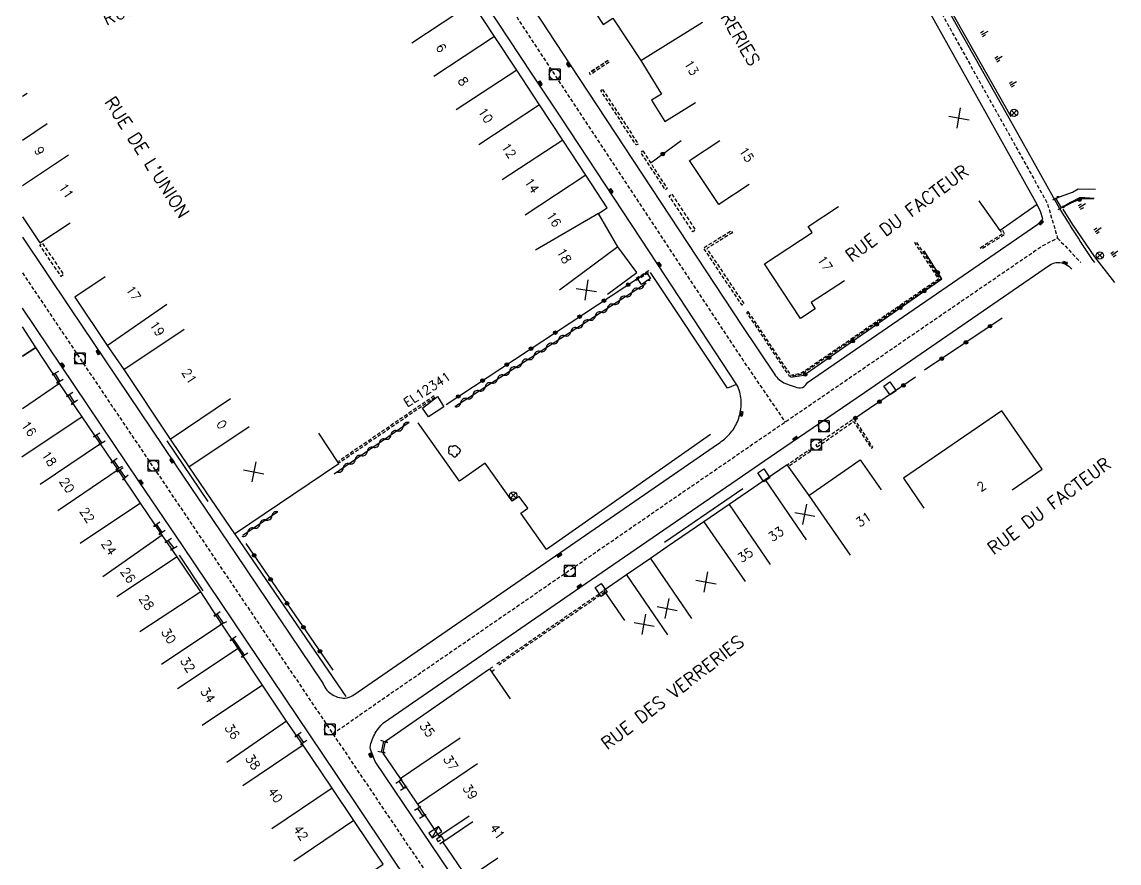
# Model space of a CAD drawing. Header units: millimetres. Extents: x 119599 to 140000, y 124063 to 129001.
# Drawn here: x 138999.9 to 139150.9, y 128177.8 to 128293.6 of the extents above; entities that cross this region are included whole.
import ezdxf
from ezdxf.enums import TextEntityAlignment as Align

# ---------------------------------------------------------------- set-up
doc = ezdxf.new("R2010")
doc.units = ezdxf.units.MM
doc.linetypes.add('DASHED', pattern=[0.75, 0.5, -0.25])
doc.layers.get('0').update_dxf_attribs({"linetype": 'CONTINUOUS'})
for name, color, linetype in [('W0001', 6, 'DASHED'), ('W0008', 7, 'CONTINUOUS'), ('W0017', 7, 'CONTINUOUS'), ('W0100', 7, 'CONTINUOUS'), ('W0105', 7, 'CONTINUOUS'), ('W0112', 1, 'DASHED'), ('W0211', 2, 'CONTINUOUS'), ('W0300', 7, 'CONTINUOUS'), ('W0310', 3, 'CONTINUOUS'), ('W0322', 7, 'CONTINUOUS'), ('W0400', 7, 'CONTINUOUS'), ('W0420', 7, 'CONTINUOUS'), ('W0432', 7, 'CONTINUOUS'), ('W0469', 7, 'CONTINUOUS'), ('W0984', 7, 'CONTINUOUS'), ('W0989', 7, 'CONTINUOUS'), ('W0991', 7, 'CONTINUOUS'), ('W1102', 7, 'CONTINUOUS'), ('W1471', 7, 'CONTINUOUS')]:
    doc.layers.add(name, color=color, linetype=linetype)
doc.styles.get("Standard").update_dxf_attribs({"font": 'romans.shx', "width": 0.85})

# ---------------------------------------------------------------- blocks, each defined once
blk = doc.blocks.new('T400')
for p, q in [((-0.15, 0.3), (0.15, 0.3)), ((-0.15, -0.25), (-0.15, 0.3)), ((-0.15, 0.15), (0.15, 0.15)), ((-0.15, 0), (0.15, 0)), ((0.15, 0.3), (0.15, -0.25)), ((-0.15, -0.15), (0.15, -0.15)), ((-0.15, -0.25), (-0.15, -0.3)), ((-0.15, -0.3), (0.15, -0.3)), ((0.15, -0.3), (0.15, -0.25))]:
    blk.add_line(p, q)
blk = doc.blocks.new('t105o')
for p, q in [((-0.5, 0), (0.5, 0)), ((0.5, 0), (0.2, 0.1)), ((0.5, 0), (0.2, -0.1))]:
    blk.add_line(p, q)
blk = doc.blocks.new('T432')
at = {"flags": 128}
for points in [[(-0.4, 2.1), (-0.4, 1.3)], [(-0.39, 2.1), (0.41, 2.1)], [(0, 1.7), (0.4, 1.7)], [(0.4, 1.3), (0.4, 1.7)], [(0.8, 0.8), (-0.8, 0.8)], [(-0.8, 0.8), (-0.8, 0)], [(0.8, 0.8), (-0.8, 0)], [(-0.8, 0), (0.8, 0)], [(-0.4, 1.3), (0.4, 1.3)], [(0.8, 0), (0.8, 0.8)]]:
    blk.add_lwpolyline(points, dxfattribs=at)
blk = doc.blocks.new('T420')
for p, q in [((0.75, 0.75), (-0.75, 0.75)), ((-0.75, 0.75), (-0.75, -0.75)), ((0.75, 0.75), (0.75, -0.75)), ((0.75, -0.75), (-0.75, -0.75))]:
    blk.add_line(p, q)
blk.add_ellipse((0, 0), major_axis=(-0.53, 0.53), ratio=1, start_param=3.926991, end_param=10.210176)
blk = doc.blocks.new('T1471')
at = {"color": 0, "linetype": 'Continuous', "flags": 128}
blk.add_lwpolyline([(-0.75, -0.5), (-0.75, 0.5), (0.75, 0.5), (0.75, -0.5), (-0.75, -0.5)], dxfattribs=at)
blk = doc.blocks.new('T300')
for p, q in [((-0.8, 0.51), (-0.86, 0.34)), ((-0.86, 0.34), (-0.86, 0.17)), ((-0.86, 0.17), (-0.74, 0.06)), ((-0.69, 0.63), (-0.8, 0.51)), ((-0.8, -0.06), (-0.74, 0.06)), ((-0.74, 0.06), (-0.69, 0.11)), ((-0.57, 0.69), (-0.69, 0.63)), ((-0.46, 0.69), (-0.57, 0.69)), ((-0.29, 0.63), (-0.46, 0.69)), ((-0.29, 0.63), (-0.17, 0.74)), ((-0.23, 0.57), (-0.29, 0.63)), ((-0.17, 0.74), (-0.06, 0.8)), ((-0.06, 0.8), (0.06, 0.8)), ((0.06, 0.8), (0.23, 0.74)), ((0.23, 0.74), (0.34, 0.63)), ((0.34, 0.63), (0.4, 0.51)), ((0.46, 0.46), (0.34, 0.46)), ((0.4, 0.51), (0.4, 0.46)), ((0.57, 0.4), (0.46, 0.46)), ((0.57, 0.4), (0.69, 0.29)), ((0.69, 0.29), (0.74, 0.17)), ((0.74, 0.06), (0.69, -0.17)), ((0.74, 0.17), (0.74, 0.06)), ((-0.8, -0.17), (-0.8, -0.06)), ((-0.8, -0.23), (-0.8, -0.17)), ((-0.74, -0.34), (-0.8, -0.23)), ((-0.69, -0.4), (-0.74, -0.34)), ((-0.51, -0.46), (-0.69, -0.4)), ((-0.4, -0.46), (-0.51, -0.46)), ((-0.4, -0.46), (-0.34, -0.46)), ((-0.34, -0.46), (-0.34, -0.4)), ((-0.34, -0.51), (-0.34, -0.46)), ((-0.29, -0.63), (-0.34, -0.51)), ((-0.17, -0.74), (-0.29, -0.63)), ((-0.06, -0.8), (-0.17, -0.74)), ((0.06, -0.8), (-0.06, -0.8)), ((0.17, -0.74), (0.06, -0.8)), ((0.23, -0.69), (0.17, -0.74)), ((0.29, -0.46), (0.23, -0.46)), ((0.29, -0.63), (0.23, -0.69)), ((0.46, -0.4), (0.29, -0.46)), ((0.34, -0.51), (0.29, -0.63)), ((0.34, -0.51), (0.34, -0.46)), ((0.57, -0.34), (0.46, -0.4)), ((0.63, -0.29), (0.57, -0.34)), ((0.69, -0.17), (0.63, -0.29))]:
    blk.add_line(p, q)
blk = doc.blocks.new('t322o')
at = {"color": 0, "linetype": 'Continuous'}
for radius in [0.25, 0.15]:
    blk.add_circle((0, 0), radius, dxfattribs=at)
blk = doc.blocks.new('t310o')
at = {"color": 0, "linetype": 'Continuous'}
for centre, start, end in [((-0.5, 0.38), 216.8699, 323.1304), ((0.5, -0.37), 36.8699, 143.1303)]:
    blk.add_arc(centre, 0.625, start, end, dxfattribs=at)
blk = doc.blocks.new('t991o')
at = {"color": 0, "linetype": 'Continuous'}
for p, q in [((-1, 1), (1, -1)), ((-1, -1), (1, 1))]:
    blk.add_line(p, q, dxfattribs=at)
blk = doc.blocks.new('t211o')
at = {"color": 0, "linetype": 'Continuous'}
for p, q in [((-0.29, 0.5), (-0.29, 0)), ((0, 1), (0, 0)), ((0.29, 0.5), (0.29, 0))]:
    blk.add_line(p, q, dxfattribs=at)
blk = doc.blocks.new('T469')
at = {"color": 0, "linetype": 'Continuous', "flags": 128}
for points in [[(-0.35, 0.35), (0.35, -0.35)], [(-0.35, -0.35), (0.35, 0.35)]]:
    blk.add_lwpolyline(points, dxfattribs=at)
at = {"color": 0, "linetype": 'Continuous'}
blk.add_circle((0, 0), 0.5, dxfattribs=at)

msp = doc.modelspace()

# ---------------------------------------------------------------- linework, layer by layer
at = {"layer": 'W0001', "flags": 128}
for points in [[(139101.81, 128337.6), (139115.12, 128314.89), (139126.14, 128295.38), (139141.04, 128268.64), (139142.45, 128263.82), (139140.28, 128262.66), (139113.78, 128244.5), (139093.03, 128230.28), (139049.68, 128200.41), (139042.73, 128195.55)], [(139052.77, 128317.44), (139072.03, 128288.15), (139087.39, 128264.83), (139099.13, 128247.04), (139104.99, 128238.47)], [(139142.45, 128263.82), (139144.67, 128261.49), (139145.64, 128260.46)], [(139000, 128259.03), (139012.29, 128240.74), (139022.21, 128226.04), (139050.37, 128184.21), (139072.09, 128151.99), (139077.46, 128144.04), (139083.16, 128135.62), (139088.31, 128128.05), (139094.5, 128119.68), (139101.76, 128110.22)]]:
    msp.add_lwpolyline(points, dxfattribs=at)
at = {"layer": 'W0008', "flags": 128}
for points in [[(139055.09, 128318.6), (139075.39, 128287.67), (139099.02, 128251.78), (139103.49, 128245.08), (139103.64, 128244.86), (139103.8, 128244.66), (139103.98, 128244.47), (139104.17, 128244.3), (139104.37, 128244.15), (139104.58, 128244.01), (139104.8, 128243.89), (139105.03, 128243.78), (139105.28, 128243.69), (139105.53, 128243.62), (139105.8, 128243.54), (139106.06, 128243.44), (139106.33, 128243.35), (139106.59, 128243.27), (139106.85, 128243.22), (139107.1, 128243.21), (139107.35, 128243.27), (139107.59, 128243.39), (139107.81, 128243.61), (139108.03, 128243.93), (139108.03, 128243.93), (139139.75, 128265.71), (139140.44, 128266.47), (139140.13, 128267.49), (139139.67, 128268.42)], [(139000, 128263.92), (139006.51, 128254.21), (139021.05, 128232.6), (139029.3, 128220.41), (139041.27, 128202.69), (139041.37, 128202.44), (139041.48, 128202.21), (139041.61, 128201.99), (139041.75, 128201.79), (139041.9, 128201.6), (139042.07, 128201.42), (139042.25, 128201.26), (139042.44, 128201.11), (139042.64, 128200.97), (139042.86, 128200.85), (139043.1, 128200.74), (139043.34, 128200.64), (139043.62, 128200.56), (139043.89, 128200.51), (139044.16, 128200.49), (139044.42, 128200.5), (139044.69, 128200.54), (139044.95, 128200.61), (139045.2, 128200.71), (139045.45, 128200.85), (139095.78, 128235.56), (139096.01, 128235.7), (139096.22, 128235.85), (139096.43, 128236), (139096.63, 128236.16), (139096.82, 128236.32), (139097, 128236.49), (139097.17, 128236.67), (139097.34, 128236.85), (139097.5, 128237.04), (139097.65, 128237.24), (139097.8, 128237.44), (139097.93, 128237.64), (139098.06, 128237.86), (139098.18, 128238.08), (139098.29, 128238.3), (139098.39, 128238.53), (139098.49, 128238.77), (139098.58, 128239.02), (139098.66, 128239.27), (139098.73, 128239.53), (139098.79, 128239.79), (139098.84, 128240.05), (139098.88, 128240.32), (139098.91, 128240.57), (139098.92, 128240.83), (139098.93, 128241.09), (139098.92, 128241.35), (139098.9, 128241.61), (139098.87, 128241.86), (139098.83, 128242.11), (139098.77, 128242.37), (139098.71, 128242.62), (139098.63, 128242.87), (139098.54, 128243.12), (139098.44, 128243.37), (139098.33, 128243.62), (139087.43, 128260.17), (139074.17, 128280.3), (139070.15, 128286.39), (139060.61, 128300.86)], [(139125.66, 128298.29), (139135.74, 128280.36), (139142.73, 128267.9), (139142.86, 128267.67), (139143, 128267.44), (139143.13, 128267.22), (139143.27, 128266.99), (139143.41, 128266.77), (139143.54, 128266.54), (139143.68, 128266.32), (139143.81, 128266.11), (139143.95, 128265.9), (139144.08, 128265.69), (139144.21, 128265.48), (139144.34, 128265.27), (139144.47, 128265.06), (139144.61, 128264.86), (139144.74, 128264.65), (139144.87, 128264.44), (139145.01, 128264.23), (139145.14, 128264.02), (139145.28, 128263.82), (139145.41, 128263.61), (139145.54, 128263.4), (139145.68, 128263.19), (139145.81, 128262.99), (139145.95, 128262.78), (139146.09, 128262.57), (139146.22, 128262.37), (139146.36, 128262.16), (139146.49, 128261.95), (139146.63, 128261.75), (139146.77, 128261.54), (139146.91, 128261.34), (139147.04, 128261.13), (139147.18, 128260.92), (139147.18, 128260.92), (139147.54, 128260.47)], [(139071.55, 128157.67), (139057.58, 128178.38), (139048.56, 128191.79), (139048.45, 128192.02), (139048.35, 128192.25), (139048.25, 128192.49), (139048.16, 128192.73), (139048.07, 128192.97), (139047.99, 128193.21), (139047.92, 128193.45), (139047.85, 128193.7), (139047.85, 128193.71), (139047.9, 128193.98), (139047.96, 128194.24), (139048.03, 128194.49), (139048.12, 128194.74), (139048.21, 128194.98), (139048.31, 128195.22), (139048.43, 128195.45), (139048.55, 128195.67), (139048.69, 128195.89), (139048.83, 128196.1), (139048.99, 128196.31), (139049.15, 128196.51), (139049.33, 128196.71), (139049.51, 128196.9), (139049.71, 128197.08), (139076.73, 128215.72), (139103.77, 128234.28), (139107.82, 128237.06), (139107.82, 128237.06), (139115.87, 128242.54), (139141.37, 128260.08), (139141.58, 128260.22), (139141.8, 128260.33), (139142.03, 128260.41), (139142.27, 128260.46), (139142.52, 128260.47), (139142.77, 128260.45), (139143.05, 128260.4), (139143.31, 128260.32), (139143.55, 128260.22), (139143.78, 128260.1), (139144, 128259.95), (139144.42, 128259.54)], [(139098.14, 128243.63), (139097.05, 128243.14), (139086.45, 128259.06)], [(139099.69, 128108.4), (139091.7, 128118.8), (139088.72, 128122.78), (139085.75, 128126.89), (139080.67, 128134.38), (139053.56, 128174.55), (139043.11, 128190.11), (139022.02, 128221.48), (139016.1, 128230.2), (139005.35, 128246.2), (139000, 128254.15)], [(139094.68, 128236.8), (139072.14, 128220.93), (139068.57, 128225.93), (139069.57, 128226.65), (139068.36, 128228.26), (139067.4, 128227.6), (139063.67, 128232.82), (139060.17, 128230.36), (139054.45, 128238.38)], [(139029.25, 128223.04), (139044.52, 128200.71)]]:
    msp.add_lwpolyline(points, dxfattribs=at)
at = {"layer": 'W0017', "flags": 128}
for points in [[(139142.22, 128269.33), (139144.5, 128270.15), (139145.29, 128270.58), (139147.69, 128270.53)], [(139147.48, 128269.28), (139146.19, 128269.36), (139145.5, 128269.36), (139144.22, 128268.72), (139142.99, 128267.97)], [(139019.87, 128235.92), (139025.51, 128227.57)], [(139099.12, 128229.32), (139088.35, 128221.92)], [(139024.85, 128215.28), (139021.6, 128220.15)]]:
    msp.add_lwpolyline(points, dxfattribs=at)
at = {"layer": 'W0100', "flags": 128}
for points in [[(139075.38, 128309.25), (139071.2, 128306.5), (139079.93, 128293.21), (139081.27, 128294.09), (139085.09, 128288.27), (139087.96, 128283.63), (139086.58, 128282.78), (139088.39, 128279.85), (139092.65, 128282.48)], [(139080.52, 128256.11), (139084.55, 128259.08), (139081.95, 128262.59), (139079.28, 128267.19), (139080.46, 128268), (139077.55, 128272.46), (139074.39, 128277.31), (139071.16, 128282.18), (139068.03, 128286.94), (139064.98, 128291.57), (139061.94, 128296.15), (139059.02, 128300.58), (139056.51, 128304.3), (139052.37, 128301.49)], [(139139.67, 128268.46), (139123.11, 128298.13), (139118.75, 128295.69)], [(139100, 128271.19), (139095.83, 128268.42), (139091.8, 128274.5), (139095.96, 128277.27)], [(139139.67, 128268.43), (139134.55, 128264.86), (139131.69, 128268.96)], [(139142.99, 128267.97), (139142.24, 128269.3)], [(139113.12, 128257.93), (139108.55, 128254.93), (139109.11, 128254.07), (139107.06, 128252.73), (139102.11, 128260.28), (139108.69, 128264.6), (139108.15, 128265.42), (139112.33, 128268.17)], [(139000, 128266.73), (139002.38, 128263.14), (139006.55, 128265.9)], [(139011.39, 128258.46), (139007.23, 128255.7), (139011.64, 128249.05), (139013.94, 128245.72), (139020.34, 128236.13), (139022.91, 128232.33), (139025.92, 128227.86), (139029.16, 128223.11), (139043.56, 128232.81), (139040.77, 128236.96)], [(139045.29, 128168.57), (139049.43, 128171.37), (139046.59, 128175.58), (139049.65, 128177.64), (139045.62, 128183.63), (139042.61, 128188.1), (139038.62, 128194.02), (139036.36, 128197.31), (139033.03, 128202.28), (139029.69, 128207.31), (139027.45, 128210.66), (139024.53, 128215.11), (139021.31, 128219.96), (139019.21, 128222.93), (139016.26, 128227.33), (139013.16, 128231.9), (139010.73, 128235.51), (139008.23, 128239.23), (139005.12, 128243.8), (139001.85, 128248.77), (139000, 128251.59)], [(139005.16, 128244.12), (139004.52, 128245.21)], [(139007.17, 128241.22), (139006.49, 128242.27)], [(139057.12, 128241.99), (139058.01, 128240.61), (139055.88, 128239.23), (139055.04, 128240.42), (139057.12, 128241.99)], [(139136.21, 128229.18), (139140.33, 128232.01), (139134.79, 128240.06), (139121.24, 128230.77), (139124.07, 128226.64)], [(139010.94, 128235.61), (139010.22, 128236.71)], [(139013.29, 128232.15), (139012.61, 128233.17)], [(139105.26, 128232.62), (139102.22, 128230.55), (139097.26, 128227.15), (139093.78, 128224.78), (139088.75, 128221.31), (139086.42, 128219.71), (139083.15, 128217.48), (139080.02, 128215.31), (139082.86, 128211.2)], [(139105.24, 128232.57), (139108.21, 128228.37), (139115.31, 128233.29), (139118.16, 128229.18)], [(139014.18, 128230.88), (139013.46, 128231.92)], [(139019.22, 128223.29), (139018.48, 128224.4)], [(139020.86, 128221.12), (139020.07, 128222.19)], [(139027.65, 128210.79), (139026.8, 128212.08)], [(139030.58, 128206.42), (139029.02, 128208.69)], [(139049.62, 128192.94), (139049.96, 128194.59), (139064.29, 128204.52), (139067.14, 128200.41)], [(139038.72, 128194.38), (139037.93, 128195.47)], [(139049.41, 128193.07), (139049.74, 128194.55)], [(139049.61, 128192.91), (139051.96, 128189.43), (139054.36, 128185.88), (139057.32, 128181.5), (139061.46, 128184.3)], [(139051.81, 128189.08), (139052.44, 128188.08)], [(139054.37, 128185.32), (139055.09, 128184.23)], [(139065.44, 128178.46), (139061.31, 128175.65), (139057.86, 128180.72), (139061.99, 128183.53)]]:
    msp.add_lwpolyline(points, dxfattribs=at)
at = {"layer": 'W0112', "flags": 128}
msp.add_lwpolyline([(139080.57, 128288.27), (139080.57, 128288.27), (139078.02, 128286.55), (139078.02, 128286.55)], dxfattribs=at)
for points in [[(139080.73, 128288.03), (139078.18, 128286.31), (139078.02, 128286.55), (139080.57, 128288.27)], [(139079.85, 128284.29), (139084.74, 128276.76), (139084.48, 128276.59), (139079.6, 128284.13), (139079.6, 128284.13)], [(139085.37, 128275.81), (139088.74, 128270.63), (139088.48, 128270.45), (139085.1, 128275.64)], [(139089.36, 128269.86), (139092.61, 128264.91), (139092.27, 128264.69), (139089.01, 128269.63)], [(139097.7, 128264.55), (139094.18, 128262.37), (139099.3, 128254.76), (139099.03, 128254.58), (139093.72, 128262.47), (139097.53, 128264.82)], [(139131.87, 128262.53), (139134.84, 128264.39), (139134.56, 128264.9), (139134.79, 128265.02), (139135.18, 128264.3), (139132.01, 128262.31)], [(139002.76, 128263.08), (139005.66, 128258.79), (139005.31, 128258.55), (139002.4, 128262.84)], [(139099.85, 128253.69), (139105.71, 128244.93), (139107.14, 128245.21), (139126.08, 128258.22), (139122.8, 128263.2), (139122.96, 128263.31), (139126.34, 128258.17), (139107.22, 128245.03), (139105.62, 128244.72), (139099.69, 128253.59)], [(139086.17, 128259.3), (139084.39, 128258.19), (139084.48, 128258.03), (139086.26, 128259.15)], [(139056.65, 128242.09), (139043.53, 128233.11), (139043.64, 128232.94), (139056.77, 128241.92)], [(139109.37, 128235.07), (139114.38, 128238.57), (139116.79, 128234.89), (139117.03, 128235.04), (139114.46, 128238.97), (139109.21, 128235.31)], [(139108.44, 128234.44), (139105.43, 128232.38), (139105.26, 128232.62), (139108.27, 128234.69)], [(139080.17, 128215.08), (139065.51, 128205.01), (139065.35, 128205.24), (139080.02, 128215.31)], [(139064.54, 128204.15), (139064.91, 128204.39), (139064.67, 128204.77), (139064.29, 128204.52)]]:
    msp.add_lwpolyline(points, close=True, dxfattribs=at)
at = {"layer": 'W0211', "flags": 128}
for points in [[(139110.05, 128326.48), (139118.54, 128311.45), (139136.04, 128280.53)], [(139143.2, 128267.81), (139144.48, 128265.71), (139147.56, 128261.23), (139150.29, 128257.68)]]:
    msp.add_lwpolyline(points, dxfattribs=at)
at = {"layer": 'W0310', "flags": 128}
for points in [[(139059.49, 128240.63), (139085.85, 128257.6)], [(139053.2, 128238.43), (139042.91, 128231.33)], [(139035.16, 128226.13), (139030.35, 128222.9)]]:
    msp.add_lwpolyline(points, dxfattribs=at)
at = {"layer": 'W0322', "flags": 128}
for points in [[(139086.51, 128274.21), (139090.65, 128277.26)], [(139147.45, 128269.2), (139146.3, 128269.22), (139145.59, 128269.16), (139144.27, 128268.62), (139143.1, 128267.97)], [(139105.77, 128244.68), (139107.55, 128244.94), (139126.52, 128258.22), (139124.09, 128262.07)], [(139058.3, 128240.91), (139084.78, 128258.33)], [(139134.82, 128252.8), (139124.16, 128245.64)], [(139122.91, 128244.65), (139114.55, 128239)], [(139030.75, 128221.79), (139042.71, 128204.36)]]:
    msp.add_lwpolyline(points, dxfattribs=at)
at = {"layer": 'W1102', "flags": 128}
for points in [[(139061.94, 128296.15), (139053.6, 128290.64)], [(139085.09, 128288.27), (139093.6, 128293.53)], [(139064.98, 128291.57), (139056.63, 128286.05)], [(139068.03, 128286.94), (139059.67, 128281.45)], [(139000, 128283.33), (139000.63, 128283.75)], [(139071.16, 128282.18), (139062.82, 128276.66)], [(139000, 128277.3), (139003.39, 128279.61)], [(139074.39, 128277.31), (139066.01, 128271.85)], [(139000, 128271.07), (139006.34, 128275.27)], [(139077.55, 128272.46), (139069.18, 128266.99)], [(139079.28, 128267.19), (139070.63, 128262.17)], [(139081.95, 128262.59), (139073.91, 128256.65)], [(139011.64, 128249.05), (139019.87, 128254.73)], [(139013.94, 128245.72), (139022.26, 128251.27)], [(139000, 128247.55), (139001.85, 128248.77), (139000, 128247.56)], [(139005.12, 128243.8), (139000, 128240.32)], [(139020.34, 128236.13), (139028.61, 128241.74)], [(139008.23, 128239.23), (138999.93, 128233.66)], [(139022.91, 128232.33), (139031.22, 128237.9)], [(139010.73, 128235.51), (139002.44, 128229.92)], [(139013.16, 128231.9), (139004.88, 128226.29)], [(139102.22, 128230.55), (139107.87, 128222.3)], [(139108.21, 128228.37), (139113.91, 128220.15)], [(139016.26, 128227.33), (139007.95, 128221.77)], [(139097.26, 128227.15), (139102.9, 128218.9)], [(139093.78, 128224.78), (139099.46, 128216.54)], [(139019.21, 128222.93), (139011.04, 128217.17)], [(139021.31, 128219.96), (139012.98, 128214.42)], [(139086.42, 128219.71), (139092.06, 128211.46)], [(139083.15, 128217.48), (139088.79, 128209.22)], [(139024.53, 128215.11), (139016.17, 128209.63)], [(139027.45, 128210.66), (139019.14, 128205.1)], [(139029.69, 128207.31), (139021.36, 128201.78)], [(139033.03, 128202.28), (139024.73, 128196.71)], [(139036.36, 128197.31), (139028.12, 128191.65)], [(139051.96, 128189.43), (139060.24, 128195.04)], [(139038.62, 128194.02), (139030.33, 128188.44)], [(139054.36, 128185.88), (139062.64, 128191.48)], [(139042.61, 128188.1), (139034.31, 128182.52)], [(139045.62, 128183.63), (139037.33, 128178.04)]]:
    msp.add_lwpolyline(points, dxfattribs=at)

# ---------------------------------------------------------------- block references
at = {"layer": 'W0105'}
for p, rotation in [((139142.24, 128269.3), 24.86761894532349), ((139142.99, 128267.97), 27.05215814136761), ((139004.52, 128245.21), 208.2162263112506), ((139005.16, 128244.12), 210.3010617009543), ((139006.49, 128242.27), 212.5045123812805), ((139007.17, 128241.22), 215.5846942410081), ((139010.22, 128236.71), 212.0145874514361), ((139010.94, 128235.61), 211.5556023259351), ((139012.61, 128233.17), 216.4938645853508), ((139013.29, 128232.15), 209.1447503536865), ((139013.46, 128231.92), 212.7287660800036), ((139014.18, 128230.88), 219.5226044653738), ((139018.48, 128224.4), 215.5084507014735), ((139019.22, 128223.29), 212.1688255628122), ((139020.07, 128222.19), 212.8595992580207), ((139020.86, 128221.12), 211.847553707123), ((139026.8, 128212.08), 216.9625474949261), ((139027.65, 128210.79), 206.6397561371455), ((139029.02, 128208.69), 214.4182729212856), ((139030.58, 128206.42), 212.4784776705257), ((139037.93, 128195.47), 215.3975278672329), ((139038.72, 128194.38), 211.8389695140538), ((139049.74, 128194.55), 342.8658674033738), ((139049.41, 128193.07), 346.4285522865793), ((139051.81, 128189.08), 33.06010030790497), ((139052.44, 128188.08), 29.95597809639354), ((139054.37, 128185.32), 31.73104359489849), ((139055.09, 128184.23), 30.9273028073319)]:
    msp.add_blockref('t105o', p, dxfattribs=dict(at, rotation=rotation))
at = {"layer": 'W0211'}
for p, rotation in [((139131.98, 128291.78), 299.5087726787689), ((139133.95, 128288.3), 299.5087726787689), ((139135.92, 128284.82), 299.5087726787689), ((139145.43, 128267.99), 301.2213011331136), ((139147.63, 128264.65), 304.527901166224), ((139149.95, 128261.4), 307.5570797679317)]:
    msp.add_blockref('t211o', p, dxfattribs=dict(at, rotation=rotation))
at = {"layer": 'W0300'}
msp.add_blockref('T300', (139059.48, 128234.48), dxfattribs=at)
at = {"layer": 'W0310'}
for p, rotation in [((139085.56, 128257.41), 32.77254465542541), ((139083.87, 128256.32), 32.77254465542541), ((139080.51, 128254.16), 32.77254465542541), ((139082.19, 128255.24), 32.77254465542541), ((139078.83, 128253.08), 32.77254465542541), ((139077.15, 128251.99), 32.77254465542541), ((139073.78, 128249.83), 32.77254465542541), ((139075.47, 128250.91), 32.77254465542541), ((139072.1, 128248.75), 32.77254465542541), ((139068.74, 128246.58), 32.77254465542541), ((139070.42, 128247.66), 32.77254465542541), ((139067.06, 128245.5), 32.77254465542541), ((139065.38, 128244.42), 32.77254465542541), ((139062.01, 128242.25), 32.77254465542541), ((139063.69, 128243.33), 32.77254465542541), ((139060.33, 128241.17), 32.77254465542541), ((139052.38, 128237.86), 214.5947552667525), ((139050.73, 128236.72), 214.5947552667525), ((139047.44, 128234.45), 214.5947552667525), ((139049.09, 128235.59), 214.5947552667525), ((139045.79, 128233.32), 214.5947552667525), ((139044.15, 128232.18), 214.5947552667525), ((139034.33, 128225.57), 213.8389837756623), ((139032.67, 128224.46), 213.8389837756623), ((139031.01, 128223.35), 213.8389837756623)]:
    msp.add_blockref('t310o', p, dxfattribs=dict(at, rotation=rotation))
at = {"layer": 'W0322'}
for p, rotation in [((139088.12, 128275.4), 36.380132133536), ((139145.47, 128269.11), 202.1839042889673), ((139125.95, 128259.1), 122.2170574401614), ((139083.36, 128257.4), 33.34596377646672), ((139124.1, 128256.52), 34.99550768175851), ((139080.02, 128255.2), 33.34596377646672), ((139076.68, 128253), 33.34596377646672), ((139120.82, 128254.23), 34.99550768175851), ((139117.55, 128251.94), 34.99550768175851), ((139133.16, 128251.69), 213.898870153653), ((139073.34, 128250.8), 33.34596377646672), ((139070, 128248.6), 33.34596377646672), ((139114.27, 128249.64), 34.99550768175851), ((139129.84, 128249.46), 213.898870153653), ((139110.99, 128247.35), 34.99550768175851), ((139126.52, 128247.23), 213.898870153653), ((139066.66, 128246.4), 33.34596377646672), ((139063.32, 128244.2), 33.34596377646672), ((139107.72, 128245.05), 34.99550768175851), ((139121.25, 128243.53), 214.0923220031351), ((139059.97, 128242.01), 33.34596377646672), ((139117.94, 128241.29), 214.0923220031351), ((139114.63, 128239.05), 214.0923220031351), ((139031.88, 128220.14), 304.4597668358082), ((139034.15, 128216.84), 304.4597668358082), ((139036.41, 128213.54), 304.4597668358082), ((139038.67, 128210.24), 304.4597668358082), ((139040.94, 128206.94), 304.4597668358082)]:
    msp.add_blockref('t322o', p, dxfattribs=dict(at, rotation=rotation))
at = {"layer": 'W0400'}
for p, rotation in [((139075.17, 128287.69), 213.1346994329396), ((139071.23, 128285.11), 33.42290409783453), ((139080.98, 128270.29), 33.35551760407693), ((139140.19, 128265.95), 317.9600342977096), ((139087.63, 128260.19), 33.38795341520992), ((139143.49, 128260.41), 67.99195648835341), ((139010.44, 128248.1), 213.9247904162069), ((139005.48, 128246.31), 39.86100904449027), ((139098.94, 128239.65), 346.728269314118), ((139106.37, 128236.23), 122.7619841123879), ((139020.57, 128233.15), 213.9247904182418), ((139016.3, 128230.22), 34.13247822665926), ((139073.89, 128220.15), 304.5919848813053), ((139076.66, 128215.91), 124.4748853435912), ((139047.91, 128192.6), 208.0787062154009)]:
    msp.add_blockref('T400', p, dxfattribs=dict(at, rotation=rotation))
at = {"layer": 'W0420'}
for p in [(139073.26, 128286.34), (139007.9, 128247.24), (139110.29, 128237.9), (139109.24, 128235.36), (139017.99, 128232.47), (139075.31, 128217.99), (139042.3, 128196.17)]:
    msp.add_blockref('T420', p, dxfattribs=at)
at = {"layer": 'W0432', "rotation": 213.9305855790056}
msp.add_blockref('T432', (139056.6, 128182.36), dxfattribs=at)
at = {"layer": 'W0469'}
for p in [(139136.47, 128281.05), (139148.27, 128261.43), (139067.55, 128228.4)]:
    msp.add_blockref('T469', p, dxfattribs=at)
at = {"layer": 'W0991'}
for p, rotation in [((139128.88, 128280.34), 35.14329584817107), ((139077.62, 128256.68), 306.4614892820647), ((139031.83, 128231.65), 304.1121333644529), ((139107.68, 128225.8), 34.26836782985797), ((139094.07, 128216.48), 34.50121627738053), ((139088.73, 128212.82), 34.33899159029941), ((139085.56, 128210.64), 34.68679700194993)]:
    msp.add_blockref('t991o', p, dxfattribs=dict(at, rotation=rotation))
at = {"layer": 'W1471'}
for p, rotation in [((139085.55, 128258.24), 33.66098161119869), ((139119.4, 128243.12), 124.5251610010836), ((139102.03, 128231.15), 124.4748853431313), ((139079.64, 128215.39), 124.4748853434827)]:
    msp.add_blockref('T1471', p, dxfattribs=dict(at, rotation=rotation))

# ---------------------------------------------------------------- texts
at = {"layer": 'W0984'}
msp.add_text('EL12341', height=1.25, rotation=32.919, dxfattribs=at).set_placement((139055.69, 128243), align=Align.MIDDLE)
at = {"layer": 'W0989'}
for s, rotation, p in [('RUE DE LA POTERIE MONSEU', 23.8335, (139026.8, 128300.76)), ('RUE DES VERRERIES', 300.576, (139094.78, 128298.07)), ("RUE DE L'UNION", 302.7215, (139017.18, 128274.91)), ('RUE DU FACTEUR', 36.8388, (139121.71, 128267.24)), ('RUE DU FACTEUR', 36.8388, (139141.27, 128226.96)), ('RUE DES VERRERIES', 37.5949, (139089.45, 128201.29))]:
    msp.add_text(s, height=1.75, rotation=rotation, dxfattribs=at).set_placement(p, align=Align.MIDDLE)
at = {"layer": 'W0991'}
for s, rotation, p in [('6', 303.4826, (139057.62, 128290)), ('13', 301.2604, (139092.07, 128287.29)), ('8', 303.4592, (139060.66, 128285.39)), ('10', 303.2907, (139063.74, 128280.72)), ('9', 304.1911, (139002.35, 128275.8)), ('12', 303.535, (139066.94, 128275.88)), ('15', 303.5839, (139099.65, 128275.33)), ('14', 303.0997, (139070.11, 128271.06)), ('11', 303.5143, (139006.03, 128270.31)), ('16', 303.1239, (139073.14, 128266.4)), ('18', 300.1705, (139074.56, 128261.38)), ('17', 303.2479, (139110.44, 128260.34)), ('17', 303.5489, (139015.27, 128256.24)), ('19', 304.6397, (139018.55, 128251.36)), ('21', 303.7026, (139022.96, 128244.81)), ('16', 304.2728, (139000.89, 128237.58)), ('0', 304.1662, (139027.42, 128238.16)), ('18', 303.8756, (139003.67, 128233.47)), ('20', 303.9319, (139006.14, 128229.8)), ('2', 34.437, (139131.97, 128229.64)), ('22', 304.1488, (139008.91, 128225.69)), ('31', 34.7674, (139115.75, 128225.08)), ('33', 34.41, (139103.7, 128223.08)), ('24', 303.8324, (139011.92, 128221.23)), ('35', 34.3546, (139099.47, 128220.18)), ('26', 305.2035, (139014.54, 128217.41)), ('28', 303.6538, (139017.09, 128213.66)), ('30', 303.2706, (139020.14, 128209.05)), ('32', 303.7732, (139022.75, 128205.1)), ('34', 303.566, (139025.53, 128200.92)), ('36', 303.8455, (139028.88, 128195.9)), ('35', 305.9192, (139055.71, 128196.19)), ('38', 304.4942, (139031.72, 128191.7)), ('37', 304.0411, (139058.96, 128191.58)), ('39', 304.0108, (139061.64, 128187.61)), ('40', 303.9669, (139034.81, 128187.15)), ('42', 303.9044, (139038.31, 128181.96)), ('41', 304.2267, (139065.37, 128182.12))]:
    msp.add_text(s, height=1.25, rotation=rotation, dxfattribs=at).set_placement(p, align=Align.MIDDLE)

doc.saveas('drawing.dxf')
